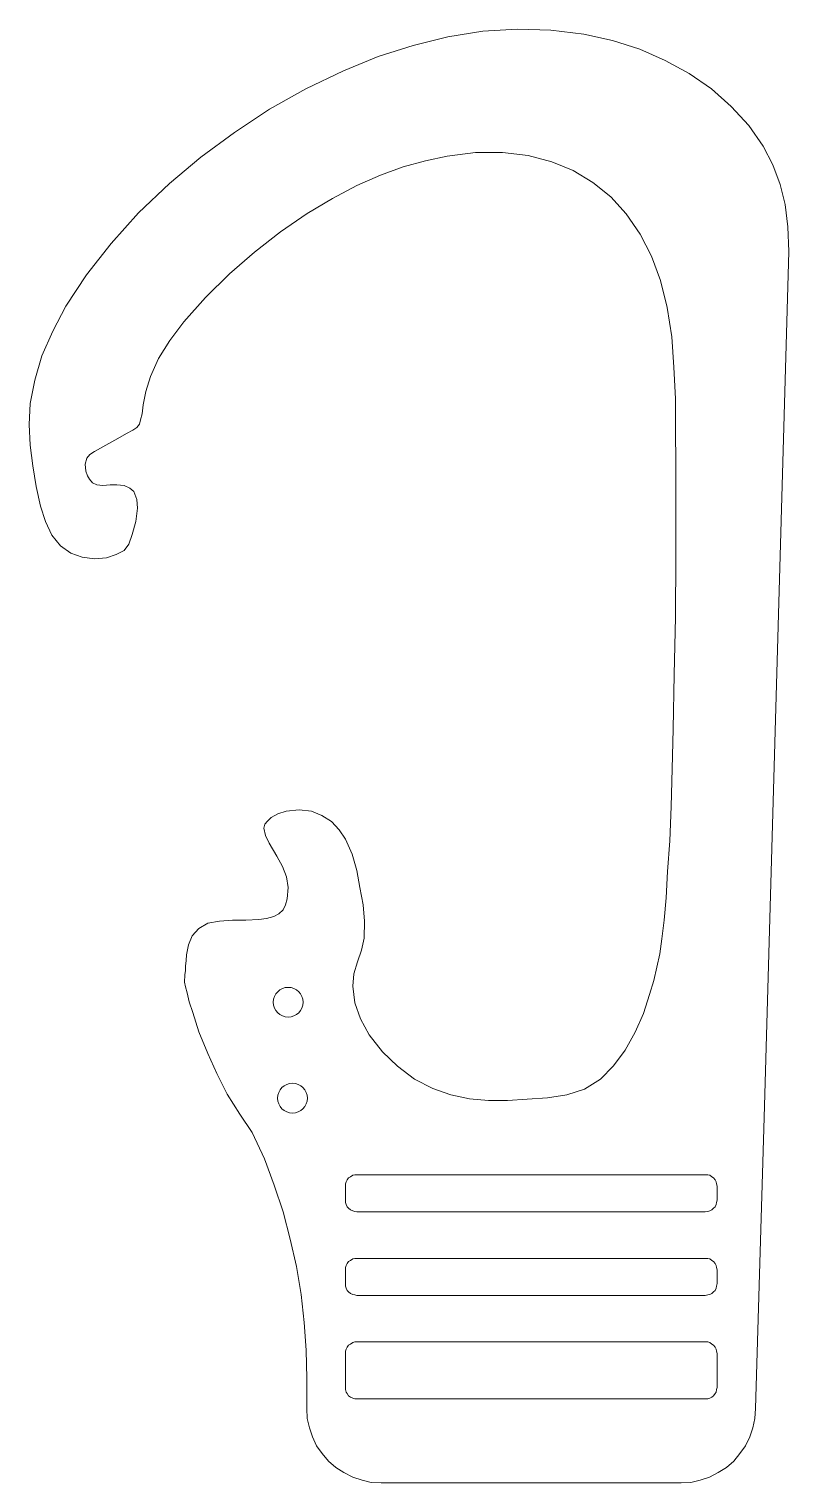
# Model space of a CAD drawing. Header units: inches. Extents: x 3.22 to 5.26, y -7.45 to -3.54.
import ezdxf

# ---------------------------------------------------------------- set-up
doc = ezdxf.new("R2010")
doc.units = ezdxf.units.IN
doc.header["$MEASUREMENT"] = 0
doc.layers.add('Layer 1', color=7, linetype='Continuous')

msp = doc.modelspace()

# ---------------------------------------------------------------- linework, layer by layer
at = {"layer": 'Layer 1', "color": 178, "lineweight": 20, "true_color": 0x010101}
for points in [[(5.2611, -4.1346), (5.2583, -4.0679), (5.2514, -4.0082), (5.2375, -3.954), (5.218, -3.9013), (5.1916, -3.8513), (5.1528, -3.7957), (5.1055, -3.7443), (5.0527, -3.6971), (4.993, -3.6554), (4.9277, -3.6207), (4.8597, -3.5901), (4.7861, -3.5665), (4.7097, -3.5499), (4.6208, -3.5388), (4.5305, -3.536), (4.4375, -3.5415), (4.343, -3.5568), (4.25, -3.5804), (4.1555, -3.6096), (4.0625, -3.6485), (3.9611, -3.6971), (3.8639, -3.7513), (3.7694, -3.8138), (3.6791, -3.8804), (3.5944, -3.9513), (3.5111, -4.0304), (3.4375, -4.1124), (3.3708, -4.1971), (3.3153, -4.2818), (3.2805, -4.3485), (3.2514, -4.4151), (3.2319, -4.4804), (3.2194, -4.5429), (3.2166, -4.5999), (3.2194, -4.6554), (3.2264, -4.711), (3.2361, -4.7665), (3.2472, -4.8193), (3.2611, -4.861), (3.2778, -4.8971), (3.3014, -4.9262), (3.3291, -4.9457), (3.3597, -4.9568), (3.393, -4.961), (3.425, -4.9582), (3.4514, -4.9499), (3.4722, -4.9388), (3.4847, -4.9221), (3.4944, -4.8957), (3.5041, -4.861), (3.5083, -4.8249), (3.5069, -4.8012), (3.4986, -4.7804), (3.4875, -4.7707), (3.4722, -4.7638), (3.4528, -4.7624), (3.4347, -4.7624), (3.4153, -4.7638), (3.3986, -4.7624), (3.3875, -4.7568), (3.3791, -4.7471), (3.3736, -4.7374), (3.3694, -4.7249), (3.368, -4.7068), (3.3722, -4.6901), (3.3805, -4.6804), (3.393, -4.6721), (3.4236, -4.6554), (3.4555, -4.6374), (3.4791, -4.6235), (3.4958, -4.6151), (3.5069, -4.6082), (3.5139, -4.5985), (3.5166, -4.5874), (3.5208, -4.5707), (3.5236, -4.5471), (3.5305, -4.511), (3.543, -4.4707), (3.5653, -4.4221), (3.5958, -4.3735), (3.6333, -4.3235), (3.6916, -4.2582), (3.7555, -4.1943), (3.8236, -4.136), (3.893, -4.0818), (3.9653, -4.0318), (4.0333, -3.9915), (4.0986, -3.9568), (4.1625, -3.929), (4.2236, -3.9068), (4.2833, -3.8901), (4.3416, -3.8776), (4.418, -3.8679), (4.4903, -3.8679), (4.5597, -3.8763), (4.6236, -3.8929), (4.6805, -3.9165), (4.7333, -3.9485), (4.7819, -3.9874), (4.8236, -4.0332), (4.8611, -4.0874), (4.8916, -4.1471), (4.9153, -4.2124), (4.9333, -4.2846), (4.9458, -4.3637), (4.9514, -4.4457), (4.9555, -4.5304), (4.9555, -4.6165), (4.9569, -4.704), (4.9569, -4.7901), (4.9569, -4.9554), (4.9555, -5.1179), (4.9527, -5.2721), (4.95, -5.4193), (4.9472, -5.5263), (4.9444, -5.6276), (4.9403, -5.7193), (4.9347, -5.8026), (4.9305, -5.8735), (4.925, -5.9332), (4.9194, -5.9832), (4.9139, -6.0235), (4.9055, -6.0596), (4.8972, -6.0957), (4.8861, -6.1332), (4.8694, -6.1846), (4.8472, -6.2346), (4.8208, -6.2832), (4.7889, -6.3249), (4.7541, -6.361), (4.7111, -6.3874), (4.6639, -6.4026), (4.6111, -6.411), (4.5569, -6.4151), (4.5042, -6.4179), (4.4528, -6.4179), (4.4014, -6.4138), (4.3514, -6.4026), (4.3028, -6.386), (4.2541, -6.361), (4.2083, -6.3263), (4.168, -6.2874), (4.1319, -6.2415), (4.1083, -6.1985), (4.093, -6.1554), (4.0875, -6.111), (4.0903, -6.0776), (4.1, -6.0457), (4.1111, -6.0138), (4.118, -5.9818), (4.1194, -5.936), (4.1153, -5.8915), (4.1069, -5.8457), (4.0986, -5.7999), (4.0861, -5.7554), (4.068, -5.7151), (4.0514, -5.6901), (4.0305, -5.6679), (4.0041, -5.6513), (3.9764, -5.6401), (3.943, -5.636), (3.9083, -5.6401), (3.8861, -5.6471), (3.868, -5.6568), (3.8583, -5.6665), (3.8514, -5.6749), (3.8486, -5.686), (3.8528, -5.7054), (3.8625, -5.7263), (3.8833, -5.761), (3.8986, -5.7888), (3.9097, -5.8165), (3.9139, -5.8457), (3.9111, -5.8762), (3.9069, -5.8915), (3.9, -5.9054), (3.8889, -5.9165), (3.875, -5.9235), (3.8555, -5.929), (3.8347, -5.9318), (3.8, -5.9332), (3.7639, -5.9332), (3.7291, -5.936), (3.6972, -5.9415), (3.6736, -5.9554), (3.6555, -5.9749), (3.6458, -5.9999), (3.6403, -6.0263), (3.6389, -6.0415), (3.6375, -6.0568), (3.6375, -6.0693), (3.6361, -6.079), (3.6361, -6.0874), (3.6347, -6.0929), (3.6347, -6.0999), (3.6375, -6.1124), (3.6416, -6.129), (3.6472, -6.1526), (3.6569, -6.1818), (3.6736, -6.2332), (3.6972, -6.2915), (3.7222, -6.3457), (3.75, -6.4013), (3.7833, -6.4554), (3.8166, -6.5041)], [(5.2611, -4.1346), (5.1944, -6.4638)], [(5.1708, -7.2471), (5.1944, -6.4638)], [(3.8166, -6.5041), (3.85, -6.5749), (3.8764, -6.6457), (3.9, -6.7179), (3.9194, -6.7915), (3.9361, -6.8651), (3.9486, -6.9401), (3.9569, -7.0151), (3.9625, -7.0901), (3.9639, -7.1665)], [(4.0986, -6.6179), (4.093, -6.6179), (4.0875, -6.6193), (4.0819, -6.6235), (4.0764, -6.6262), (4.0722, -6.6318), (4.0694, -6.6374), (4.068, -6.6429), (4.068, -6.6485)], [(4.068, -6.6485), (4.068, -6.686)], [(5.0361, -6.6179), (4.0986, -6.6179)], [(5.068, -6.6485), (5.0666, -6.6429), (5.0653, -6.6374), (5.0625, -6.6318), (5.0583, -6.6262), (5.0541, -6.6235), (5.0486, -6.6193), (5.043, -6.6179), (5.0361, -6.6179)], [(5.068, -6.686), (5.068, -6.6485)], [(4.068, -6.686), (4.068, -6.6929), (4.0694, -6.6985), (4.0722, -6.704), (4.0764, -6.7082), (4.0819, -6.7124), (4.0875, -6.7151), (4.093, -6.7165), (4.0986, -6.7179)], [(5.0361, -6.7179), (5.043, -6.7165), (5.0486, -6.7151), (5.0541, -6.7124), (5.0583, -6.7082), (5.0625, -6.704), (5.0653, -6.6985), (5.0666, -6.6929), (5.068, -6.686)], [(4.0986, -6.7179), (5.0361, -6.7179)], [(4.0986, -6.8429), (4.093, -6.8429), (4.0875, -6.8443), (4.0819, -6.8485), (4.0764, -6.8513), (4.0722, -6.8568), (4.0694, -6.8624), (4.068, -6.8679), (4.068, -6.8735)], [(5.0361, -6.8429), (4.0986, -6.8429)], [(5.068, -6.8735), (5.0666, -6.8679), (5.0653, -6.8624), (5.0625, -6.8568), (5.0583, -6.8513), (5.0541, -6.8485), (5.0486, -6.8443), (5.043, -6.8429), (5.0361, -6.8429)], [(4.068, -6.8735), (4.068, -6.911)], [(5.068, -6.911), (5.068, -6.8735)], [(4.068, -6.911), (4.068, -6.9179), (4.0694, -6.9235), (4.0722, -6.929), (4.0764, -6.9332), (4.0819, -6.9374), (4.0875, -6.9401), (4.093, -6.9415), (4.0986, -6.9429)], [(5.0361, -6.9429), (5.043, -6.9415), (5.0486, -6.9401), (5.0541, -6.9374), (5.0583, -6.9332), (5.0625, -6.929), (5.0653, -6.9235), (5.0666, -6.9179), (5.068, -6.911)], [(4.0986, -6.9429), (5.0361, -6.9429)], [(4.0986, -7.0679), (4.093, -7.0679), (4.0875, -7.0693), (4.0819, -7.0735), (4.0764, -7.0763), (4.0722, -7.0818), (4.0694, -7.0874), (4.068, -7.0929), (4.068, -7.0985)], [(5.0361, -7.0679), (4.0986, -7.0679)], [(5.068, -7.0985), (5.0666, -7.0929), (5.0653, -7.0874), (5.0625, -7.0818), (5.0583, -7.0763), (5.0541, -7.0735), (5.0486, -7.0693), (5.043, -7.0679), (5.0361, -7.0679)], [(4.068, -7.0985), (4.068, -7.1901)], [(5.068, -7.1901), (5.068, -7.0985)], [(3.9639, -7.1665), (3.9639, -7.2471)], [(4.068, -7.1901), (4.068, -7.1957), (4.0694, -7.2026), (4.0722, -7.2068), (4.0764, -7.2124), (4.0819, -7.2165), (4.0875, -7.2193), (4.093, -7.2207), (4.0986, -7.2207)], [(5.0361, -7.2207), (5.043, -7.2207), (5.0486, -7.2193), (5.0541, -7.2165), (5.0583, -7.2124), (5.0625, -7.2068), (5.0653, -7.2026), (5.0666, -7.1957), (5.068, -7.1901)], [(4.0986, -7.2207), (5.0361, -7.2207)], [(3.9639, -7.2471), (3.9653, -7.2735), (3.9708, -7.2985), (3.9791, -7.3235), (3.9903, -7.3471), (4.0055, -7.3679), (4.0222, -7.3888), (4.0416, -7.4054), (4.0639, -7.4193), (4.0875, -7.4318), (4.1125, -7.4401), (4.1375, -7.4457), (4.1639, -7.4471)], [(4.9708, -7.4471), (4.9972, -7.4457), (5.0222, -7.4401), (5.0472, -7.4318), (5.0708, -7.4193), (5.093, -7.4054), (5.1125, -7.3888), (5.1291, -7.3679), (5.1444, -7.3471), (5.1555, -7.3235), (5.1639, -7.2985), (5.1694, -7.2735), (5.1708, -7.2471)], [(4.1639, -7.4471), (4.9708, -7.4471)]]:
    msp.add_lwpolyline(points, dxfattribs=at)
for points in [[(3.9538, -6.1539), (3.9538, -6.176), (3.9359, -6.1939), (3.9138, -6.1939), (3.8917, -6.1939), (3.8738, -6.176), (3.8738, -6.1539), (3.8738, -6.1318), (3.8917, -6.1139), (3.9138, -6.1139), (3.9359, -6.1139), (3.9538, -6.1318), (3.9538, -6.1539)], [(3.9654, -6.412), (3.9654, -6.4341), (3.9474, -6.452), (3.9254, -6.452), (3.9033, -6.452), (3.8854, -6.4341), (3.8854, -6.412), (3.8854, -6.3899), (3.9033, -6.372), (3.9254, -6.372), (3.9474, -6.372), (3.9654, -6.3899), (3.9654, -6.412)]]:
    msp.add_open_spline(points, degree=3, knots=[0, 0, 0, 0, 1, 1, 1, 2, 2, 2, 3, 3, 3, 4, 4, 4, 4], dxfattribs=at)

doc.saveas('drawing.dxf')
